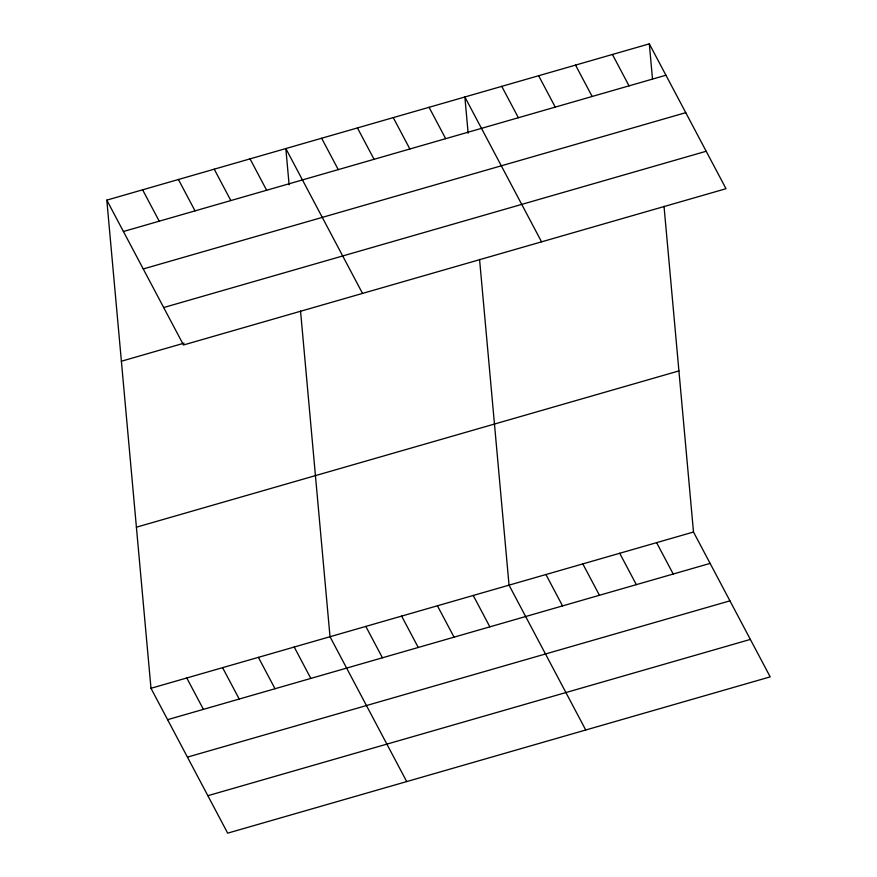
<?xml version="1.0" encoding="UTF-8"?>
<svg xmlns="http://www.w3.org/2000/svg" width="877" height="877" viewBox="0 0 877 877"><rect width="100%" height="100%" fill="white"/><g stroke="black" fill="none" stroke-linecap="round" stroke-linejoin="round"><path stroke-width="1.32" d="M106.808 200.131L649.32 43.85L726.013 188.708L183.501 344.979L106.808 200.131L150.987 688.292L227.68 833.15L770.192 676.869L693.499 532.021L664.021 206.27M123.427 231.506L665.928 75.225M143.247 268.954L685.759 112.673M163.681 307.542L706.182 151.261M121.388 361.225L184.049 343.17M136.406 527.198L678.919 370.916M150.987 688.292L693.499 532.021M167.595 719.677L710.107 563.396M187.426 757.125L729.938 600.844M207.86 795.702L750.361 639.421M612.431 54.473L629.039 85.858M575.542 65.106L592.15 96.481M538.642 75.729L555.262 107.115M501.754 86.363L518.373 117.737M541.558 241.844L464.865 96.985L468.143 133.227M429.061 107.301L445.669 138.676M656.599 542.644L673.218 574.018M393.258 117.617L409.866 148.991M619.71 553.266L636.329 584.652M357.454 127.932L374.062 159.307M582.821 563.9L599.44 595.275M321.64 138.248L338.259 169.623M545.933 574.523L562.541 605.897M362.53 293.411L285.836 148.553L289.114 184.806M585.737 730.004L509.044 585.156L479.566 259.406M250.033 158.869L266.641 190.254M473.24 595.461L489.848 626.847M214.229 169.184L230.837 200.57M437.426 605.777L454.045 637.162M178.426 179.5L195.034 210.875M401.622 616.092L418.241 647.478M142.611 189.816L159.23 221.19M365.819 626.408L382.438 657.783M406.709 781.582L330.015 636.724L300.537 310.984M294.212 647.04L310.82 678.414M258.397 657.355L275.016 688.73M222.594 667.671L239.213 699.046M186.79 677.987L203.409 709.361M649.32 43.85L652.477 78.755"/></g></svg>
